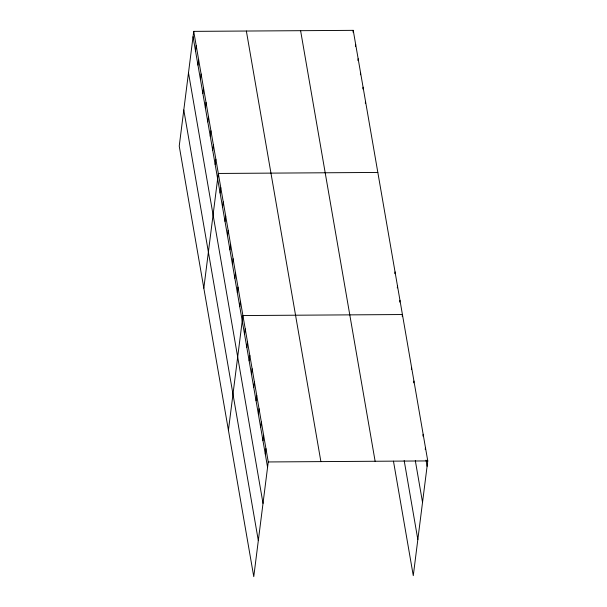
<?xml version="1.0" encoding="UTF-8"?>
<svg xmlns="http://www.w3.org/2000/svg" width="607" height="607" viewBox="0 0 607 607"><rect width="100%" height="100%" fill="white"/><g stroke="black" fill="none" stroke-linecap="round" stroke-linejoin="round"><path stroke-width="0.91" d="M193.724 31.367L179.232 146.075L253.764 576.65L268.248 461.95L193.724 31.367L353.236 30.35L427.768 460.925L413.276 575.633L393.465 461.176M195.507 50.927L196.182 45.578M197.965 65.139L198.641 59.79M200.424 79.342L201.099 73.993M202.882 93.554L203.557 88.205M205.341 107.765L206.016 102.416M207.806 121.969L208.482 116.62M210.265 136.18L210.94 130.831M212.723 150.392L213.398 145.043M215.182 164.596L215.857 159.246M203.823 288.166L218.315 173.458L377.835 172.441M220.098 193.018L220.773 187.669M222.557 207.23L223.232 201.873M225.022 221.434L225.698 216.084M227.481 235.645L228.156 230.296M229.939 249.856L230.614 244.507M232.398 264.06L233.073 258.711M234.856 278.272L235.531 272.922M237.314 292.483L237.99 287.134M239.773 306.687L240.455 301.338M228.422 430.257L242.914 315.549L402.426 314.532L402.206 316.315M244.538 334.207L245.213 328.857M246.844 347.515L247.519 342.166M249.143 360.824L249.826 355.474M251.45 374.132L252.125 368.783M253.756 387.441L254.432 382.091M256.055 400.749L256.731 395.4M258.362 414.057L259.037 408.708M260.669 427.374L261.344 422.017M262.968 440.682L263.643 435.325M265.274 453.99L265.949 448.641M353.016 32.133L353.236 30.35M355.474 46.344L355.694 44.561M357.933 60.548L358.16 58.765M360.391 74.76L360.619 72.977M362.849 88.971L363.077 87.188M365.308 103.182L365.535 101.392M394.823 273.689L395.051 271.906M397.282 287.9L397.509 286.117M399.747 302.104L399.967 300.321M411.417 369.549L411.645 367.766M413.724 382.858L413.944 381.075M422.935 436.092L423.162 434.308M425.241 449.4L425.461 447.617M268.248 461.95L427.768 460.925M426.015 460.068L427.093 466.282M415.317 460.667L422.533 502.368M404.171 460.576L417.836 539.547M300.602 30.684L375.126 461.267M246.359 31.033L320.891 461.608M193.049 36.716L267.573 467.299M188.489 72.802L263.021 503.385M183.792 109.981L258.316 540.564"/></g></svg>
